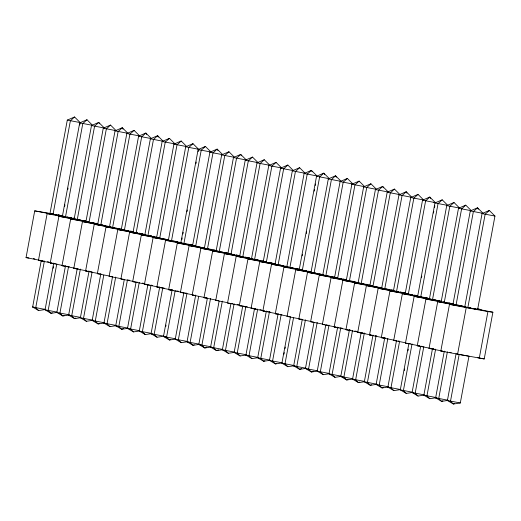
<?xml version="1.0" encoding="UTF-8"?>
<svg xmlns="http://www.w3.org/2000/svg" width="521" height="521" viewBox="0 0 521 521"><rect width="100%" height="100%" fill="white"/><g stroke="black" fill="none" stroke-linecap="round" stroke-linejoin="round"><path stroke-width="0.78" d="M42.794 260.897L26.05 257.595L34.712 210.868L53.63 214.033M52.022 263.04L38.469 260.37L47.131 213.643L52.093 214.281M41.159 261.086L32.647 307.025L38.613 310.542L45.542 309.5L43.998 309.155M61.322 215.694L62.865 216.039L49.97 213.564L67.294 120.104L74.549 116.978L80.182 122.578L79.739 124.975M44.396 260.995L35.734 307.722L38.613 310.542M53.057 214.261L70.374 120.8L74.549 116.978M63.796 265.697L50.244 263.027L58.906 216.3L77.049 219.328M57.186 312.392L51.032 313.316L45.067 309.8L53.728 263.072M72.966 218.292L74.51 218.638L62.39 216.339L79.713 122.878L86.968 119.752L92.601 125.353L79.713 122.878M53.175 268.315L53.468 266.732M64.637 206.453L64.936 204.857M67.75 189.677L68.043 188.081M56.815 263.769L48.153 310.496L51.032 313.316L52.308 312.737M65.477 217.036L82.793 123.575L86.968 119.752M77.968 268.829L62.025 265.684L70.687 218.957L88.824 221.985M69.736 314.931L62.807 315.973L56.841 312.457L65.503 265.73M86.304 221.334L74.164 218.996L91.488 125.535L98.743 122.409L104.382 128.01M68.59 266.426L59.928 313.154L62.807 315.973L64.09 315.394M77.251 219.693L94.575 126.232L98.743 122.409L99.472 123.809M86.558 270.855L73.8 268.348L82.461 221.614L102.93 225.065M80.742 317.706L74.581 318.631L68.622 315.114L77.284 268.387M103.262 128.192L116.157 130.667L110.524 125.066L103.262 128.192L85.939 221.653L98.078 223.991M80.364 269.083L71.709 315.811L74.581 318.631L75.864 318.051M89.026 222.35L106.349 128.889L110.524 125.066M98.332 273.512L85.581 271.005L94.236 224.271L111.605 227.156M80.397 317.777L93.292 320.246L86.362 321.288L80.397 317.777L89.058 271.044M109.859 226.648L97.72 224.31L115.043 130.849L122.298 127.723L127.938 133.324L115.043 130.849M91.996 272.529L83.484 318.468L86.362 321.288M100.807 225.007L118.13 131.546L122.298 127.723L123.028 129.123M109.312 276.013L97.355 273.662L106.017 226.928L125.704 230.236M104.298 323.02L98.137 323.951L92.171 320.435L100.833 273.701M126.818 133.506L139.713 135.981L134.079 130.38L126.818 133.506L109.495 226.967L121.634 229.305M103.777 275.186L95.258 321.125L98.137 323.951L99.42 323.372M112.582 227.664L129.905 134.203L134.079 130.38M121.087 278.67L109.13 276.319L117.792 229.585L134.385 232.333M112.464 277.152L103.953 323.092L109.911 326.608L116.072 325.677M133.415 231.962L121.276 229.624L138.593 136.163L145.854 133.037L151.487 138.638L138.593 136.163M115.701 277.055L107.039 323.788L109.911 326.608M124.363 230.321L141.679 136.86L145.854 133.037L146.583 134.444M132.868 281.327L120.911 278.976L129.573 232.242L146.16 234.991M124.239 279.81L115.727 325.749L121.693 329.265L127.853 328.334M145.19 234.619L133.05 232.281L150.374 138.82L157.629 135.694L163.268 141.295L150.374 138.82M127.476 279.712L118.814 326.446L121.693 329.265L123.614 328.393M136.137 232.978L153.461 139.517L157.629 135.694L158.358 137.101M147.033 284.459L132.686 281.633L141.347 234.899L160.266 238.071M136.02 282.467L127.502 328.406L133.467 331.923L139.628 330.991M156.964 237.276L144.825 234.945L162.148 141.478L169.41 138.358L175.043 143.952L162.148 141.478M139.25 282.369L130.589 329.103L133.467 331.923M147.912 235.635L165.235 142.174L169.41 138.358M161.204 287.585L144.46 284.29L153.122 237.556L172.041 240.728M151.403 333.655L145.248 334.58L139.283 331.063L147.795 285.124M167.182 239.549L168.726 239.901L156.606 237.602L173.923 144.135L181.184 141.015L186.818 146.609L173.923 144.135M151.031 285.026L142.37 331.76L145.248 334.58M159.693 238.292L177.01 144.831L181.184 141.015M172.829 290.204L156.88 287.064L165.541 240.331L170.504 240.969M159.719 286.986L151.057 333.72L157.023 337.237L163.952 336.195L151.057 333.72L152.568 333.994M181.275 242.734L168.381 240.259L185.704 146.792L192.959 143.672L198.599 149.266L198.156 151.663M162.806 287.683L154.144 334.417L157.023 337.237M171.468 240.949L188.791 147.489L192.959 143.672M181.412 292.235L168.661 289.722L177.322 242.988L197.785 246.44M172.138 289.761L163.477 336.494L169.442 340.011L175.603 339.086M165.717 326.687L166.01 325.104M181.868 239.536L182.161 237.941M182.904 233.942L183.197 232.346M187.052 211.578L187.345 209.976M195.935 163.646L196.228 162.051M175.225 290.457L166.564 337.191L169.442 340.011L170.725 339.432M183.887 243.724L201.21 150.263L205.378 146.447L211.018 152.041L198.123 149.566L180.8 243.033L192.939 245.365M193.193 294.893L180.435 292.379L189.097 245.645L206.466 248.537M175.258 339.151L188.146 341.626L181.217 342.668L175.258 339.151L183.913 292.418M204.714 248.029L192.575 245.691L209.898 152.223L217.159 149.104L222.793 154.698L209.898 152.223M186.857 293.909L178.345 339.848L181.217 342.668M195.662 246.381L212.985 152.92L217.159 149.104L217.889 150.504M204.173 297.393L192.216 295.036L200.872 248.302L220.565 251.617M199.159 344.401L192.998 345.325L187.032 341.809L195.694 295.075M216.495 250.686L204.356 248.348L221.679 154.88L228.934 151.761L234.574 157.355L221.679 154.88M198.631 296.566L190.119 342.505L192.998 345.325L194.274 344.746M207.443 249.045L224.766 155.577L228.934 151.761M215.948 300.05L203.991 297.693L212.653 250.959L229.24 253.707M207.325 298.526L198.807 344.466L204.773 347.982L210.933 347.058M225.938 252.783L228.257 253.304L216.13 251.005L233.454 157.537L240.715 154.418L246.348 160.012L233.454 157.537M210.556 298.429L201.894 345.163L204.773 347.982L206.694 347.11M219.217 251.702L236.541 158.234L240.715 154.418L241.438 155.818M227.723 302.708L215.766 300.35L224.427 253.616L241.021 256.365M219.1 301.184L210.588 347.123L216.547 350.64L222.708 349.715M240.051 256L227.911 253.662L245.228 160.201L252.49 157.075L258.123 162.669L245.228 160.201M222.337 301.086L213.675 347.82L216.547 350.64L218.475 349.773M230.992 254.359L248.315 160.891L252.49 157.075M241.099 305.677L227.547 303.007L236.208 256.273L255.121 259.445M234.489 352.372L228.328 353.297L222.363 349.78L230.875 303.841M251.825 258.657L239.686 256.319L257.009 162.858L264.264 159.732L269.904 165.333L257.009 162.858M234.111 303.743L225.45 350.477L228.328 353.297M242.773 257.016L260.096 163.548L264.264 159.732M277.901 264.622L259.758 261.594L251.096 308.321L256.065 308.96L239.321 305.664L247.983 258.937L266.12 261.965M246.264 355.029L240.103 355.954L234.137 352.437L242.799 305.71M262.043 260.93L263.587 261.275L251.461 258.976L268.784 165.515L276.045 162.389L281.679 167.99L268.784 165.515M245.886 306.4L237.224 353.134L240.103 355.954M254.548 259.673L271.871 166.212L276.045 162.389M254.58 308.367L245.919 355.094L251.884 358.611L258.038 357.686M275.381 263.971L263.242 261.633L280.558 168.172L287.82 165.046L293.453 170.647L280.558 168.172M257.667 309.057L249.005 355.791L251.884 358.611M266.329 262.33L283.645 168.869L287.82 165.046M276.43 313.649L262.877 310.978L271.539 264.251L289.676 267.28M269.819 360.343L263.659 361.268L257.693 357.751L266.355 311.024M285.593 266.244L287.136 266.589L275.016 264.29L292.34 170.829L299.595 167.703L305.234 173.304L292.34 170.829M269.442 311.714L260.78 358.448L263.659 361.268L264.942 360.688M278.103 264.987L295.427 171.526L299.595 167.703M288.048 316.267L275.296 313.753L283.958 267.026L288.921 267.664M269.474 360.408L282.362 362.883L275.433 363.925L269.474 360.408L278.129 313.681M299.686 269.422L286.791 266.947L304.114 173.486L311.376 170.36L317.009 175.961L304.114 173.486M281.216 314.378L272.561 361.105L275.433 363.925L276.716 363.345M289.878 267.644L307.201 174.183L311.376 170.36L312.105 171.761M299.028 318.767L287.071 316.41L295.733 269.683L315.426 272.991M294.013 365.775L287.853 366.699L281.894 363.183L290.405 317.243M311.35 272.06L299.21 269.722L316.534 176.261L323.795 173.135L329.428 178.736L316.534 176.261M283.978 354.169L284.271 352.587M285.007 348.627L285.3 347.045M302.206 255.844L302.499 254.241M306.348 233.473L306.648 231.878M314.196 191.135L314.495 189.54M315.231 185.548L315.531 183.946M293.492 317.94L284.98 363.879L287.853 366.699M302.297 270.419L319.62 176.958L323.795 173.135L324.524 174.535M310.809 321.424L298.846 319.067L307.507 272.34L324.101 275.088M302.18 319.901L293.668 365.84L299.634 369.356L305.794 368.432M323.131 274.717L310.991 272.379L328.315 178.918L335.57 175.792L341.209 181.393L328.315 178.918M305.417 319.809L296.755 366.537L299.634 369.356L301.555 368.49M314.078 273.076L331.402 179.615L335.57 175.792L336.299 177.192M322.584 324.082L310.627 321.724L319.288 274.997L338.201 278.162M313.961 322.558L305.443 368.497L311.408 372.014L317.569 371.089M333.349 276.99L334.892 277.335L322.766 275.036L340.089 181.575L347.351 178.449L352.984 184.05L340.089 181.575M317.191 322.466L308.53 369.194L311.408 372.014L313.329 371.147M325.853 275.733L343.176 182.272L347.351 178.449M335.954 327.051L322.401 324.381L331.063 277.654L346.882 280.259M325.736 325.215L317.224 371.154L323.183 374.671L329.344 373.746M346.686 280.031L334.547 277.693L351.864 184.232L359.125 181.106L364.759 186.707L351.864 184.232M328.972 325.124L320.311 371.851L323.183 374.671M337.628 278.39L354.951 184.929L359.125 181.106M347.735 329.708L334.182 327.038L342.844 280.311L360.981 283.339M341.125 376.403L334.964 377.328L328.998 373.811L337.66 327.084M363.645 186.889L376.54 189.364L370.9 183.763L363.645 186.889L346.322 280.35L358.461 282.688M340.747 327.781L332.085 374.508L334.964 377.328M349.409 281.047L366.732 187.586L370.9 183.763M359.51 332.365L345.957 329.702L354.619 282.968L372.756 285.996M349.435 329.741L340.773 376.468L346.739 379.985L352.899 379.06M368.679 284.961L370.223 285.306L358.096 283.007L375.42 189.546L382.681 186.42L388.314 192.021L375.42 189.546M352.522 330.438L343.86 377.165L346.739 379.985L348.021 379.405M361.183 283.704L378.507 190.243L382.681 186.42L383.404 187.82M371.284 335.023L357.732 332.359L366.393 285.625L384.537 288.654M364.674 381.717L358.52 382.642L352.554 379.132L361.216 332.398M382.017 288.002L369.877 285.664L387.194 192.203L394.456 189.077L400.089 194.678L387.194 192.203M364.303 333.095L355.641 379.822L358.52 382.642L359.796 382.069M372.964 286.361L390.281 192.9L394.456 189.077M385.455 338.155L369.513 335.016L378.174 288.282L398.637 291.734M377.224 384.264L370.294 385.306L364.329 381.789L372.99 335.055M393.791 290.659L381.652 288.321L398.975 194.861L406.23 191.735L411.87 197.335L398.975 194.861M376.077 335.752L367.416 382.479L370.294 385.306L371.577 384.726M384.739 289.018L402.062 195.557L406.23 191.735L406.96 193.135M394.045 340.18L381.287 337.673L389.949 290.939L407.318 293.831M388.23 387.031L382.069 387.963L376.11 384.446L384.765 337.712M410.75 197.518L423.645 199.992L418.011 194.392L410.75 197.518L393.427 290.978L405.566 293.316M387.852 338.409L379.19 385.143L382.069 387.963L383.352 387.383M396.514 291.675L413.837 198.214L418.011 194.392M405.664 342.798L393.707 340.447L402.368 293.714L407.331 294.352M387.885 387.103L400.779 389.578L393.85 390.62L387.885 387.103L396.546 340.369M418.103 296.11L405.208 293.636L422.531 200.175L429.786 197.049L435.419 202.649L422.531 200.175M399.483 341.861L390.971 387.8L393.85 390.62M408.295 294.332L425.618 200.872L429.786 197.049L430.515 198.455M419.835 345.931L405.481 343.105L414.143 296.371L433.062 299.542M412.43 392.463L406.269 393.394L400.304 389.877L408.816 343.938M429.766 298.748L417.627 296.41L434.95 202.949L442.205 199.823L447.845 205.424L434.95 202.949M404.303 370.568L404.596 368.985M407.969 350.763L408.262 349.181M421.509 277.739L421.802 276.143M433.498 213.037L433.791 211.435M434.534 207.443L434.833 205.847M412.052 343.84L403.391 390.574L406.269 393.394M420.714 297.107L438.037 203.646L442.205 199.823M430.815 348.432L417.262 345.762L425.924 299.028L441.736 301.633M420.597 346.595L412.078 392.534L418.044 396.051L424.205 395.12M441.541 301.405L429.402 299.067L446.725 205.606L453.986 202.48L459.62 208.081L446.725 205.606M423.827 346.498L415.165 393.231L418.044 396.051M432.489 299.764L449.812 206.303L453.986 202.48M442.589 351.089L429.037 348.419L437.699 301.685L455.842 304.713M435.979 397.777L429.818 398.708L423.86 395.192L432.521 348.458M458.5 208.263L471.394 210.738L465.761 205.144L458.5 208.263L441.183 301.731L453.322 304.062M435.608 349.155L426.946 395.888L429.818 398.708M444.263 302.421L461.586 208.96L465.761 205.144M477.737 309.233L492.886 312.216L484.224 358.949L440.818 351.076L449.48 304.342L467.617 307.37M444.296 351.115L435.634 397.849L441.6 401.365L447.76 400.441M465.097 306.726L452.957 304.388L470.281 210.92L477.536 207.801L483.175 213.395L470.281 210.92M447.383 351.812L438.721 398.545L441.6 401.365L442.883 400.786M456.044 305.078L473.368 211.617L477.536 207.801L478.265 209.201M459.861 354.599L468.965 356.247L460.303 402.98L453.374 404.022L447.409 400.506L456.07 353.772M464.732 307.045L482.055 213.577L489.317 210.458L494.95 216.052L477.627 309.52L464.732 307.045L473.035 308.549M457.555 354.371L466.217 307.637L449.48 304.342M459.157 354.469L450.496 401.203L453.374 404.022L454.657 403.443M467.819 307.735L485.142 214.274L489.317 210.458M479.261 358.305L487.923 311.578L492.886 312.216M205.378 146.447L198.123 149.566L199.634 149.84M73.155 218.097L74.575 218.279M477.562 309.103L481.111 309.559L477.119 308.771M26.05 257.595L28.889 257.96M38.469 260.37L43.432 261.014M50.244 263.027L55.213 263.672L53.617 263.352M62.025 265.684L66.278 266.238M73.8 268.348L78.052 268.895M85.581 271.005L89.124 271.461M97.355 273.662L100.898 274.118M109.13 276.319L111.969 276.684M120.911 278.976L123.744 279.341M132.686 281.633L137.648 282.271M144.46 284.29L149.429 284.928M156.88 287.064L161.139 287.612M168.661 289.722L172.913 290.269M180.435 292.379L183.985 292.835M192.216 295.036L195.759 295.492M203.991 297.693L206.824 298.058M215.766 300.35L218.605 300.715M227.547 303.007L229.67 303.281M231.09 303.463L232.509 303.645M239.321 305.664L241.451 305.938M242.864 306.12L244.284 306.302M262.877 310.978L267.84 311.617L266.244 311.304M275.296 313.753L278.839 314.209M287.071 316.41L290.62 316.866M298.846 319.067L301.685 319.432M310.627 321.724L313.46 322.089M322.401 324.381L324.531 324.655M325.951 324.844L327.364 325.026M334.182 327.038L339.145 327.683M345.957 329.702L350.92 330.34L349.324 330.021M357.732 332.359L362.701 332.997L361.105 332.685M369.513 335.016L373.765 335.563M381.287 337.673L385.54 338.22M393.707 340.447L396.546 340.812M405.481 343.105L410.45 343.743M417.262 345.762L419.385 346.035M420.805 346.218L422.225 346.4M429.037 348.419L434 349.057L432.41 348.744M440.818 351.076L445.071 351.623M80.182 122.578L67.294 120.104M103.627 127.873L91.488 125.535M198.599 149.266L185.704 146.792M494.95 216.052L482.055 213.577M58.28 214.88L59.83 215.16M49.97 213.564L53.741 214.248M55.252 214.522L56.756 214.795M58.267 215.069L59.778 215.342M65.405 216.697L34.712 210.868M66.825 216.951L68.505 217.257M69.925 217.511L71.475 217.798M62.39 216.339L65.405 216.886M66.916 217.159L71.442 217.98M78.599 219.608L80.149 219.888M84.024 220.591L85.574 220.871M74.164 218.996L77.18 219.543M78.691 219.816L82.461 220.5M92.699 222.688L94.249 222.968M95.799 223.249L97.355 223.529M86.694 221.79L91.221 222.61M92.731 222.884L94.242 223.157M97.72 224.31L99.98 224.72M101.491 224.994L105.262 225.678M113.155 227.443L114.705 227.723M118.58 228.426L120.13 228.706M110.25 227.104L114.021 227.788M115.532 228.061L117.043 228.335M127.254 230.516L128.811 230.803M130.361 231.083L131.911 231.363M121.276 229.624L128.817 230.992M135.935 232.613L137.485 232.894M139.035 233.18L142.91 233.877M133.05 232.281L134.561 232.555M136.066 232.828L137.577 233.102M139.087 233.382L142.858 234.066M150.035 235.694L151.585 235.974M153.135 236.254L154.685 236.534M144.825 234.945L148.596 235.629M150.107 235.902L151.618 236.176M153.128 236.449L154.633 236.723M161.816 238.351L163.366 238.631M156.606 237.602L160.377 238.286M161.888 238.559L165.658 239.243M173.591 241.008L177.466 241.711M168.381 240.259L171.396 240.806M172.907 241.08L177.433 241.9M186.14 243.808L153.122 237.556M187.56 244.062L189.24 244.369M190.66 244.629L192.21 244.909M181.555 243.17L186.082 243.991M187.593 244.264L189.097 244.538M192.575 245.691L194.841 246.101M196.352 246.374L200.123 247.058M208.016 248.817L211.891 249.52M213.441 249.8L214.991 250.08M204.356 248.348L208.882 249.168M210.393 249.442L211.897 249.715M216.13 251.005L222.923 252.236M230.79 253.988L232.34 254.274M236.221 254.977L237.771 255.257M227.911 253.662L234.697 254.893M236.208 255.166L237.713 255.44M244.896 257.068L246.446 257.348M247.996 257.635L249.546 257.915M239.686 256.319L243.457 257.003M244.968 257.276L246.472 257.55M247.983 257.823L249.494 258.097M256.671 259.725L258.221 260.012M251.461 258.976L255.231 259.66M256.742 259.933L260.513 260.617M268.452 262.382L272.327 263.085M263.242 261.633L266.257 262.18M267.768 262.454L269.272 262.727M270.783 263.001L272.294 263.274M279.451 264.902L281.001 265.182M275.016 264.29L278.032 264.837M279.543 265.111L283.313 265.795M291.226 267.56L292.776 267.84M296.651 268.543L298.201 268.823M286.791 266.947L289.057 267.358M291.317 267.768L295.094 268.452M303.782 270.36L271.539 264.251M305.195 270.614L306.882 270.92M308.295 271.174L309.982 271.48M299.21 269.722L303.736 270.542M305.247 270.816L306.758 271.089M310.991 272.379L312.496 272.652M314.007 272.926L317.777 273.61M319.288 273.883L323.111 274.678M325.651 275.368L327.201 275.648M331.076 276.351L332.626 276.631M322.766 275.036L329.559 276.267M331.063 276.54L332.574 276.814M339.751 278.448L341.301 278.728M342.857 279.009L344.407 279.289M334.547 277.693L341.333 278.924M342.844 279.197L344.348 279.471M348.432 280.539L349.982 280.819M351.532 281.106L353.082 281.386M348.582 280.76L355.374 281.991M362.531 283.619L364.081 283.899M365.631 284.179L367.181 284.466M358.096 283.007L361.118 283.554M362.623 283.828L364.133 284.101M365.644 284.375L367.149 284.648M374.312 286.276L375.862 286.557M379.737 287.26L381.287 287.54M369.877 285.664L372.893 286.211M374.404 286.485L378.174 287.169M386.087 288.934L389.962 289.637M391.512 289.917L393.062 290.197M381.652 288.321L383.918 288.732M385.423 289.005L389.949 289.826M400.187 292.014L401.737 292.294M403.287 292.574L404.837 292.861M394.182 291.115L398.708 291.936M400.219 292.209L401.73 292.483M408.868 294.111L410.418 294.391M414.293 295.094L415.843 295.374M405.208 293.636L407.468 294.046M408.978 294.319L412.749 295.01M419.092 296.488L389.949 290.939M420.512 296.742L424.517 297.471M425.937 297.725L427.617 298.032M417.627 296.41L421.398 297.094M422.909 297.367L424.413 297.641M425.924 297.914L427.435 298.188M434.612 299.822L436.162 300.103M437.712 300.383L439.262 300.663M429.402 299.067L436.194 300.304M437.699 300.578L439.21 300.851M443.286 301.92L444.836 302.2M448.718 302.903L450.268 303.183M443.443 302.141L447.213 302.825M448.724 303.098L450.235 303.372M457.392 304.993L458.942 305.28M460.492 305.56L462.042 305.84M452.957 304.388L455.973 304.935M457.484 305.208L458.994 305.482M460.499 305.755L462.01 306.029M469.167 307.65L470.717 307.937M474.592 308.64L476.142 308.92M466.217 307.637L487.923 311.578M33.337 258.657L34.887 258.937M47.444 261.737L48.994 262.017M67.763 266.465L69.313 266.745M90.543 271.643L92.093 271.923M128.199 280.038L129.749 280.318M142.298 283.111L143.848 283.398M150.979 285.208L152.529 285.488M162.624 287.846L164.174 288.126M176.723 290.92L178.273 291.2M185.398 293.017L186.948 293.297M237.159 304.492L238.709 304.772M245.834 306.582L247.384 306.869M259.94 309.663L261.49 309.943M268.615 311.76L270.165 312.04M280.259 314.391L281.939 314.697M340.695 327.963L342.245 328.243M354.794 331.043L356.344 331.323M363.476 333.134L365.026 333.414M375.25 335.791L376.8 336.078M398.031 340.968L399.581 341.248M449.656 352.417L451.206 352.697M34.158 307.299L32.647 307.025L45.542 309.5M57.206 312.138L45.067 309.8M68.98 314.795L56.841 312.457M80.762 317.452L68.622 315.114M104.311 322.773L92.171 320.435M105.457 323.365L103.953 323.092L116.092 325.43M117.238 326.022L115.727 325.749L127.866 328.087M129.013 328.679L127.502 328.406L139.641 330.744M151.422 333.401L139.283 331.063M165.743 336.905L163.477 336.494L175.616 338.832M199.172 344.147L187.032 341.809M200.318 344.739L198.807 344.466L210.946 346.804M212.093 347.396L210.588 347.123L222.727 349.461M234.502 352.118L222.363 349.78M246.277 354.775L234.137 352.437M247.423 355.368L245.919 355.094L258.058 357.432M269.832 360.089L257.693 357.751M294.033 365.521L281.894 363.183M295.179 366.113L293.668 365.84L305.807 368.178M306.954 368.77L305.443 368.497L317.582 370.835M318.728 371.427L317.224 371.154L329.363 373.492M341.138 376.149L328.998 373.811M342.284 376.748L340.773 376.468L352.912 378.806M364.693 381.463L352.554 379.132M376.468 384.127L364.329 381.789M388.249 386.784L376.11 384.446M412.443 392.215L400.304 389.877M413.589 392.808L412.078 392.534L424.218 394.872M435.999 397.53L423.86 395.192M437.145 398.122L435.634 397.849L447.773 400.187M460.303 402.98L447.409 400.506M61.38 215.44L62.976 215.759M47.131 213.643L63.868 216.938M58.906 216.3L75.649 219.595M70.687 218.957L87.424 222.252M82.461 221.614L99.205 224.909M94.236 224.271L110.98 227.566M106.017 226.928L122.754 230.223M117.792 229.585L134.535 232.88M129.573 232.242L146.31 235.538M141.347 234.899L158.084 238.195M165.541 240.331L182.285 243.626M177.322 242.988L194.059 246.283M189.097 245.645L205.841 248.94M200.872 248.302L217.615 251.604M212.653 250.959L229.39 254.261M224.427 253.616L241.171 256.918M236.208 256.273L252.945 259.575M247.983 258.937L264.72 262.232M259.758 261.594L276.501 264.889M283.958 267.026L300.695 270.321M295.733 269.683L312.476 272.978M307.507 272.34L324.251 275.635M319.288 274.997L336.025 278.292M331.063 277.654L347.807 280.949M342.844 280.311L359.581 283.606M354.619 282.968L371.356 286.263M366.393 285.625L383.137 288.921M378.174 288.282L394.911 291.578M402.368 293.714L419.112 297.009M414.143 296.371L430.887 299.666M425.924 299.028L442.661 302.323M437.699 301.685L454.442 304.98M88.147 271.167L89.742 271.487M110.908 276.325L112.503 276.644M205.762 297.706L207.358 298.019M251.096 308.321L264.648 310.991M300.624 319.08L302.219 319.393M477.848 357.693L484.224 358.949M433.882 202.304L435.419 202.649M83.972 220.774L85.516 221.125M95.747 223.431L97.29 223.783M178.957 242.206L180.5 242.558M190.608 244.811L192.151 245.157M273.818 263.587L275.362 263.932M296.599 268.725L298.142 269.077M345.123 279.647L346.667 279.992M356.898 282.304L358.441 282.649M380.454 287.618L381.997 287.97M391.46 290.099L393.003 290.451M403.234 292.756L404.778 293.108M428.203 298.364L429.747 298.715M439.985 301.021L441.528 301.372M451.759 303.678L453.303 304.03M462.765 306.166L464.309 306.511M474.54 308.823L476.083 309.168M456.845 353.948L458.389 354.293"/></g></svg>
